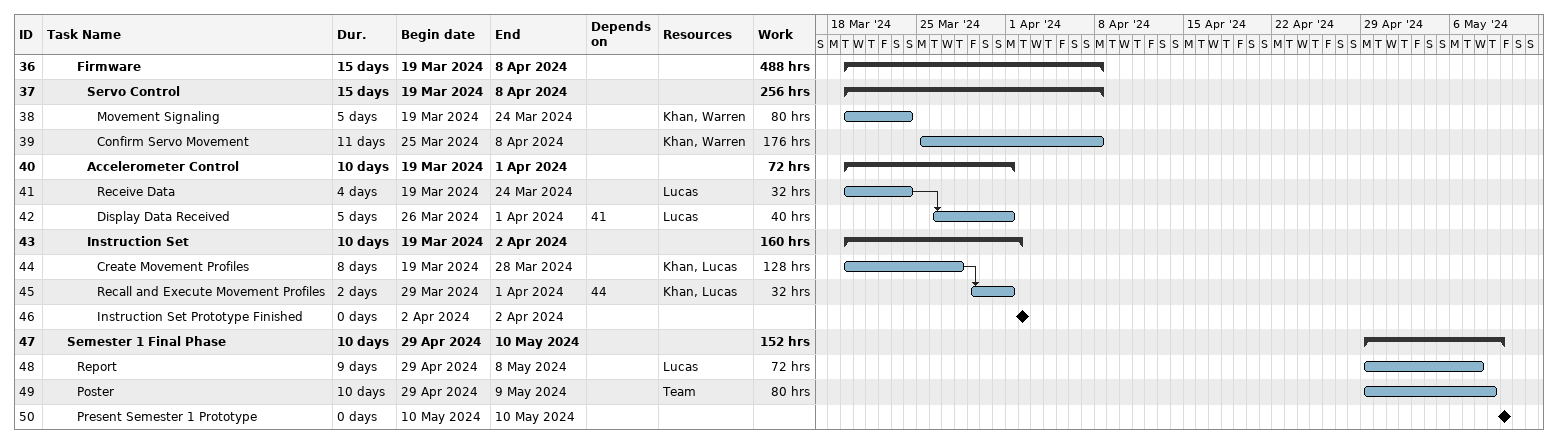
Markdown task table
| ID | Level | Task | Duration | Start | Finish | Predecessors | Resources | Work (h) |
|---|---|---|---|---|---|---|---|---|
| 36 | 4 | **Firmware** | 15d | 2024-03-19 | 2024-04-08 |  |  | 488 |
| 37 | 5 | **Servo Control** | 15d | 2024-03-19 | 2024-04-08 |  |  | 256 |
| 38 | 6 | Movement Signaling | 5d | 2024-03-19 | 2024-03-24 |  | Khan, Warren | 80 |
| 39 | 6 | Confirm Servo Movement | 11d | 2024-03-25 | 2024-04-08 |  | Khan, Warren | 176 |
| 40 | 5 | **Accelerometer Control** | 10d | 2024-03-19 | 2024-04-01 |  |  | 72 |
| 41 | 6 | Receive Data | 4d | 2024-03-19 | 2024-03-24 |  | Lucas | 32 |
| 42 | 6 | Display Data Received | 5d | 2024-03-26 | 2024-04-01 | 41 | Lucas | 40 |
| 43 | 5 | **Instruction Set** | 10d | 2024-03-19 | 2024-04-02 |  |  | 160 |
| 44 | 6 | Create Movement Profiles | 8d | 2024-03-19 | 2024-03-28 |  | Khan, Lucas | 128 |
| 45 | 6 | Recall and Execute Movement Profiles | 2d | 2024-03-29 | 2024-04-01 | 44 | Khan, Lucas | 32 |
| 46 | 6 | Instruction Set Prototype Finished | 0d | 2024-04-02 | 2024-04-02 |  |  |  |
| 47 | 3 | **Semester 1 Final Phase** | 10d | 2024-04-29 | 2024-05-10 |  |  | 152 |
| 48 | 4 | Report | 9d | 2024-04-29 | 2024-05-08 |  | Lucas | 72 |
| 49 | 4 | Poster | 10d | 2024-04-29 | 2024-05-09 |  | Team | 80 |
| 50 | 4 | Present Semester 1 Prototype | 0d | 2024-05-10 | 2024-05-10 |  |  |  |
